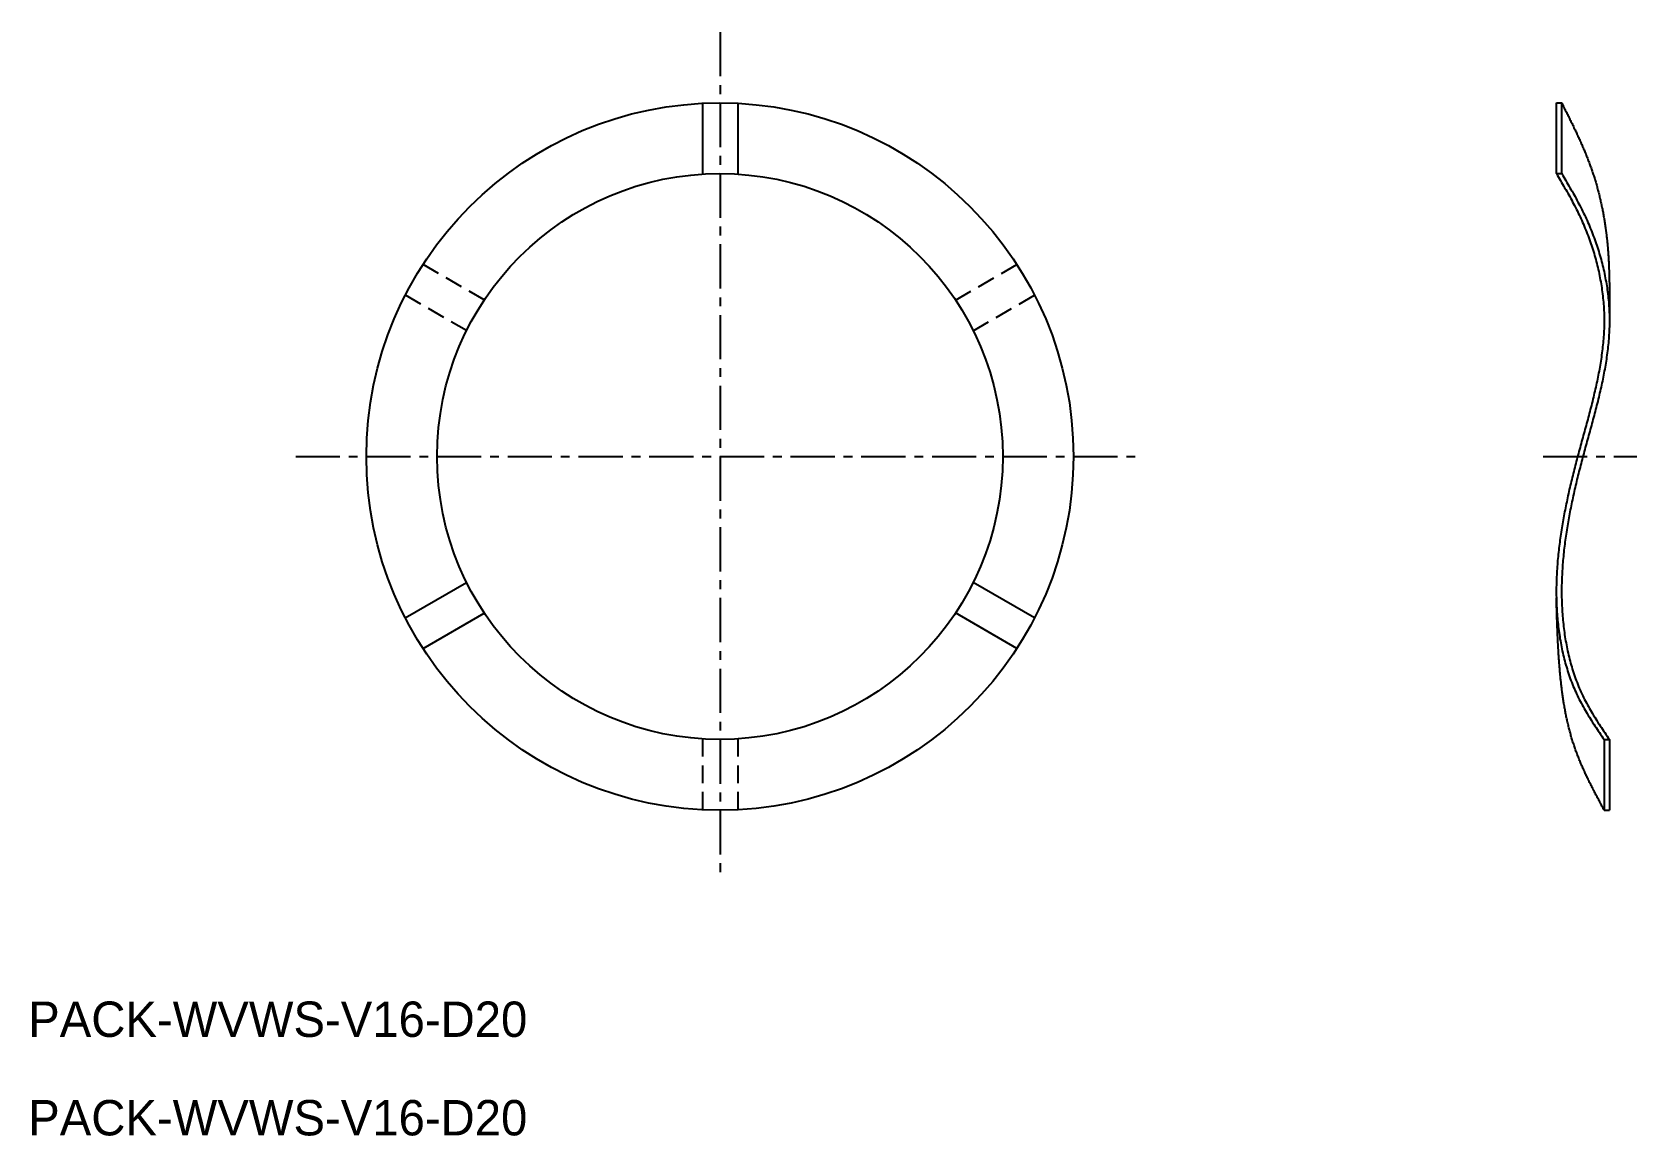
# Model space of a CAD drawing. Extents: x 71.8 to 117.2, y 14.3 to 45.5.
import ezdxf

# ---------------------------------------------------------------- set-up
doc = ezdxf.new("R2010")
doc.units = 0
doc.linetypes.add('CENTER', pattern=[2, 1.25, -0.25, 0.25, -0.25])
doc.linetypes.add('DASHED', pattern=[0.75, 0.5, -0.25])
doc.layers.get('0').update_dxf_attribs({"linetype": 'CONTINUOUS'})
doc.layers.add('CENTER', color=1, linetype='CENTER')

msp = doc.modelspace()

# ---------------------------------------------------------------- linework, layer by layer
at = {"color": 7, "linetype": 'CONTINUOUS'}
for p, q in [((90.767, 43.472), (90.767, 41.469)), ((91.767, 43.472), (91.767, 41.468)), ((114.924, 43.484), (115.074, 43.484)), ((114.924, 41.484), (114.924, 43.484)), ((115.074, 41.484), (115.074, 43.484)), ((114.924, 41.484), (115.074, 41.484)), ((82.365, 28.922), (84.1, 29.924)), ((100.164, 28.924), (98.43, 29.926)), ((82.866, 28.056), (84.6, 29.058)), ((99.664, 28.058), (97.93, 29.06)), ((116.274, 25.484), (116.274, 23.484)), ((116.274, 25.484), (116.424, 25.484)), ((116.424, 25.484), (116.424, 23.484)), ((116.274, 23.484), (116.424, 23.484))]:
    msp.add_line(p, q, dxfattribs=at)
at = {"color": 3, "linetype": 'DASHED'}
for p, q in [((84.6, 37.91), (82.866, 38.912)), ((97.93, 37.908), (99.664, 38.91)), ((84.1, 37.044), (82.365, 38.046)), ((98.43, 37.042), (100.164, 38.044)), ((90.767, 25.5), (90.767, 23.497)), ((91.767, 25.5), (91.767, 23.497))]:
    msp.add_line(p, q, dxfattribs=at)
at = {"color": 7}
for points in [[(115.074, 43.484, 0), (115.088, 43.455, 0), (115.103, 43.426, 0), (115.118, 43.397, 0), (115.133, 43.367, 0), (115.147, 43.338, 0), (115.162, 43.309, 0), (115.177, 43.28, 0), (115.191, 43.251, 0), (115.206, 43.221, 0), (115.221, 43.192, 0), (115.235, 43.163, 0), (115.25, 43.133, 0), (115.264, 43.104, 0), (115.279, 43.075, 0), (115.293, 43.046, 0), (115.308, 43.016, 0), (115.322, 42.987, 0), (115.337, 42.958, 0), (115.351, 42.928, 0), (115.366, 42.899, 0), (115.38, 42.87, 0), (115.394, 42.84, 0), (115.408, 42.811, 0), (115.422, 42.782, 0), (115.437, 42.752, 0), (115.451, 42.723, 0), (115.465, 42.693, 0), (115.479, 42.664, 0), (115.493, 42.634, 0), (115.506, 42.605, 0), (115.52, 42.575, 0), (115.534, 42.545, 0), (115.548, 42.516, 0), (115.561, 42.486, 0), (115.575, 42.456, 0), (115.588, 42.427, 0), (115.602, 42.397, 0), (115.615, 42.367, 0), (115.628, 42.337, 0), (115.641, 42.307, 0), (115.654, 42.278, 0), (115.667, 42.248, 0), (115.68, 42.218, 0), (115.693, 42.188, 0), (115.706, 42.158, 0), (115.718, 42.128, 0), (115.731, 42.098, 0), (115.743, 42.068, 0), (115.756, 42.038, 0), (115.768, 42.007, 0), (115.78, 41.977, 0), (115.792, 41.947, 0), (115.804, 41.916, 0), (115.816, 41.886, 0), (115.827, 41.856, 0), (115.839, 41.825, 0), (115.851, 41.795, 0), (115.862, 41.764, 0), (115.873, 41.734, 0), (115.884, 41.703, 0), (115.895, 41.672, 0), (115.906, 41.642, 0), (115.917, 41.611, 0), (115.928, 41.58, 0), (115.938, 41.549, 0), (115.949, 41.518, 0), (115.959, 41.487, 0), (115.969, 41.456, 0), (115.979, 41.425, 0), (115.989, 41.394, 0), (115.999, 41.363, 0), (116.008, 41.332, 0), (116.018, 41.3, 0), (116.027, 41.269, 0), (116.037, 41.238, 0), (116.046, 41.206, 0), (116.055, 41.175, 0), (116.064, 41.144, 0), (116.073, 41.112, 0), (116.081, 41.081, 0), (116.09, 41.049, 0), (116.098, 41.018, 0), (116.107, 40.986, 0), (116.115, 40.954, 0), (116.123, 40.923, 0), (116.131, 40.891, 0), (116.139, 40.859, 0), (116.147, 40.827, 0), (116.154, 40.796, 0), (116.162, 40.764, 0), (116.169, 40.732, 0), (116.176, 40.7, 0), (116.184, 40.668, 0), (116.191, 40.636, 0), (116.198, 40.604, 0), (116.204, 40.572, 0), (116.211, 40.54, 0), (116.218, 40.508, 0), (116.224, 40.476, 0), (116.231, 40.444, 0), (116.237, 40.412, 0), (116.243, 40.38, 0), (116.249, 40.347, 0), (116.255, 40.315, 0), (116.261, 40.283, 0), (116.266, 40.251, 0), (116.272, 40.218, 0), (116.277, 40.186, 0), (116.283, 40.154, 0), (116.288, 40.122, 0), (116.293, 40.089, 0), (116.298, 40.057, 0), (116.303, 40.025, 0), (116.308, 39.992, 0), (116.312, 39.96, 0), (116.317, 39.928, 0), (116.321, 39.895, 0), (116.326, 39.863, 0), (116.33, 39.83, 0), (116.334, 39.798, 0), (116.338, 39.765, 0), (116.342, 39.733, 0), (116.346, 39.7, 0), (116.349, 39.668, 0), (116.353, 39.635, 0), (116.356, 39.603, 0), (116.36, 39.571, 0), (116.363, 39.538, 0), (116.366, 39.505, 0), (116.369, 39.473, 0), (116.372, 39.441, 0), (116.375, 39.408, 0), (116.378, 39.375, 0), (116.38, 39.343, 0), (116.383, 39.31, 0), (116.385, 39.278, 0), (116.388, 39.245, 0), (116.39, 39.213, 0), (116.392, 39.18, 0), (116.394, 39.148, 0), (116.396, 39.115, 0), (116.398, 39.083, 0), (116.4, 39.05, 0), (116.402, 39.017, 0), (116.403, 38.985, 0), (116.405, 38.952, 0), (116.406, 38.92, 0), (116.408, 38.887, 0), (116.409, 38.855, 0), (116.41, 38.822, 0), (116.412, 38.789, 0), (116.413, 38.757, 0), (116.414, 38.724, 0), (116.415, 38.692, 0), (116.416, 38.659, 0), (116.417, 38.626, 0), (116.418, 38.594, 0), (116.418, 38.561, 0), (116.419, 38.529, 0), (116.42, 38.496, 0), (116.421, 38.463, 0), (116.421, 38.431, 0), (116.422, 38.398, 0), (116.422, 38.365, 0), (116.423, 38.333, 0), (116.423, 38.3, 0), (116.423, 38.268, 0), (116.424, 38.235, 0), (116.424, 38.202, 0), (116.424, 38.17, 0), (116.424, 38.137, 0), (116.425, 38.104, 0), (116.425, 38.072, 0), (116.425, 38.039, 0), (116.425, 38.007, 0), (116.425, 37.974, 0), (116.425, 37.941, 0), (116.425, 37.909, 0), (116.425, 37.876, 0), (116.425, 37.843, 0), (116.425, 37.811, 0), (116.425, 37.778, 0), (116.425, 37.745, 0), (116.425, 37.713, 0), (116.424, 37.68, 0), (116.424, 37.647, 0), (116.424, 37.615, 0), (116.424, 37.582, 0), (116.424, 37.549, 0), (116.424, 37.517, 0), (116.424, 37.484, 0)], [(114.924, 41.484, 0), (114.953, 41.434, 0), (114.983, 41.385, 0), (115.012, 41.335, 0), (115.042, 41.285, 0), (115.071, 41.235, 0), (115.1, 41.185, 0), (115.129, 41.135, 0), (115.158, 41.085, 0), (115.187, 41.035, 0), (115.216, 40.984, 0), (115.245, 40.934, 0), (115.273, 40.883, 0), (115.301, 40.833, 0), (115.329, 40.782, 0), (115.357, 40.731, 0), (115.384, 40.68, 0), (115.411, 40.628, 0), (115.438, 40.577, 0), (115.465, 40.525, 0), (115.491, 40.473, 0), (115.517, 40.421, 0), (115.543, 40.369, 0), (115.568, 40.316, 0), (115.593, 40.263, 0), (115.617, 40.21, 0), (115.641, 40.157, 0), (115.665, 40.103, 0), (115.688, 40.05, 0), (115.711, 39.996, 0), (115.733, 39.942, 0), (115.756, 39.887, 0), (115.777, 39.833, 0), (115.799, 39.778, 0), (115.819, 39.723, 0), (115.84, 39.668, 0), (115.86, 39.613, 0), (115.88, 39.558, 0), (115.899, 39.502, 0), (115.918, 39.447, 0), (115.936, 39.391, 0), (115.954, 39.335, 0), (115.971, 39.279, 0), (115.988, 39.223, 0), (116.005, 39.166, 0), (116.021, 39.11, 0), (116.037, 39.053, 0), (116.052, 38.997, 0), (116.067, 38.94, 0), (116.081, 38.883, 0), (116.095, 38.826, 0), (116.108, 38.769, 0), (116.121, 38.712, 0), (116.133, 38.655, 0), (116.145, 38.597, 0), (116.156, 38.54, 0), (116.167, 38.483, 0), (116.178, 38.425, 0), (116.188, 38.368, 0), (116.197, 38.31, 0), (116.206, 38.253, 0), (116.214, 38.195, 0), (116.222, 38.137, 0), (116.229, 38.08, 0), (116.236, 38.022, 0), (116.242, 37.964, 0), (116.248, 37.906, 0), (116.253, 37.849, 0), (116.258, 37.791, 0), (116.262, 37.733, 0), (116.266, 37.675, 0), (116.269, 37.617, 0), (116.271, 37.56, 0), (116.273, 37.502, 0), (116.274, 37.444, 0), (116.275, 37.387, 0), (116.275, 37.329, 0), (116.275, 37.272, 0), (116.274, 37.214, 0), (116.273, 37.157, 0), (116.271, 37.099, 0), (116.269, 37.042, 0), (116.266, 36.984, 0), (116.262, 36.927, 0), (116.259, 36.869, 0), (116.254, 36.812, 0), (116.25, 36.755, 0), (116.244, 36.697, 0), (116.239, 36.64, 0), (116.233, 36.583, 0), (116.226, 36.526, 0), (116.219, 36.468, 0), (116.212, 36.411, 0), (116.204, 36.354, 0), (116.196, 36.297, 0), (116.188, 36.24, 0), (116.179, 36.183, 0), (116.17, 36.126, 0), (116.161, 36.069, 0), (116.151, 36.011, 0), (116.141, 35.955, 0), (116.13, 35.898, 0), (116.119, 35.84, 0), (116.108, 35.783, 0), (116.097, 35.727, 0), (116.085, 35.67, 0), (116.074, 35.613, 0), (116.061, 35.556, 0), (116.049, 35.499, 0), (116.036, 35.442, 0), (116.024, 35.385, 0), (116.01, 35.328, 0), (115.997, 35.271, 0), (115.984, 35.215, 0), (115.97, 35.158, 0), (115.956, 35.101, 0), (115.942, 35.044, 0), (115.928, 34.987, 0), (115.913, 34.931, 0), (115.899, 34.874, 0), (115.884, 34.817, 0), (115.87, 34.76, 0), (115.855, 34.704, 0), (115.84, 34.647, 0), (115.825, 34.59, 0), (115.809, 34.533, 0), (115.794, 34.477, 0), (115.779, 34.42, 0), (115.763, 34.363, 0), (115.748, 34.306, 0), (115.732, 34.25, 0), (115.717, 34.193, 0), (115.701, 34.136, 0), (115.686, 34.08, 0), (115.67, 34.023, 0), (115.655, 33.966, 0), (115.639, 33.91, 0), (115.623, 33.853, 0), (115.608, 33.796, 0), (115.592, 33.739, 0), (115.577, 33.683, 0), (115.562, 33.626, 0), (115.546, 33.569, 0), (115.531, 33.513, 0), (115.516, 33.456, 0), (115.501, 33.399, 0), (115.486, 33.343, 0), (115.471, 33.286, 0), (115.457, 33.229, 0), (115.442, 33.172, 0), (115.428, 33.115, 0), (115.413, 33.059, 0), (115.399, 33.002, 0), (115.385, 32.945, 0), (115.371, 32.888, 0), (115.357, 32.832, 0), (115.343, 32.775, 0), (115.33, 32.718, 0), (115.316, 32.661, 0), (115.303, 32.604, 0), (115.29, 32.547, 0), (115.277, 32.491, 0), (115.264, 32.434, 0), (115.251, 32.377, 0), (115.239, 32.32, 0), (115.227, 32.263, 0), (115.215, 32.206, 0), (115.203, 32.149, 0), (115.191, 32.092, 0), (115.179, 32.035, 0), (115.168, 31.978, 0), (115.157, 31.921, 0), (115.146, 31.864, 0), (115.135, 31.807, 0), (115.125, 31.75, 0), (115.115, 31.693, 0), (115.104, 31.636, 0), (115.095, 31.578, 0), (115.085, 31.521, 0), (115.076, 31.464, 0), (115.066, 31.407, 0), (115.057, 31.349, 0), (115.049, 31.292, 0), (115.04, 31.235, 0), (115.032, 31.177, 0), (115.024, 31.12, 0), (115.017, 31.063, 0), (115.009, 31.005, 0), (115.002, 30.948, 0), (114.995, 30.89, 0), (114.989, 30.833, 0), (114.982, 30.775, 0), (114.976, 30.718, 0), (114.971, 30.66, 0), (114.965, 30.602, 0), (114.96, 30.544, 0), (114.955, 30.487, 0), (114.951, 30.429, 0), (114.947, 30.371, 0), (114.943, 30.313, 0), (114.939, 30.256, 0), (114.936, 30.198, 0), (114.933, 30.14, 0), (114.93, 30.082, 0), (114.928, 30.024, 0), (114.926, 29.966, 0), (114.925, 29.907, 0), (114.923, 29.849, 0), (114.922, 29.791, 0), (114.922, 29.733, 0), (114.922, 29.675, 0), (114.922, 29.616, 0), (114.922, 29.558, 0), (114.923, 29.5, 0), (114.925, 29.441, 0), (114.926, 29.383, 0), (114.928, 29.324, 0), (114.931, 29.265, 0), (114.934, 29.207, 0), (114.937, 29.148, 0), (114.94, 29.09, 0), (114.944, 29.031, 0), (114.949, 28.973, 0), (114.954, 28.914, 0), (114.959, 28.856, 0), (114.965, 28.797, 0), (114.971, 28.739, 0), (114.977, 28.68, 0), (114.984, 28.622, 0), (114.992, 28.564, 0), (115, 28.505, 0), (115.008, 28.447, 0), (115.017, 28.389, 0), (115.026, 28.331, 0), (115.036, 28.273, 0), (115.046, 28.215, 0), (115.057, 28.158, 0), (115.068, 28.1, 0), (115.08, 28.043, 0), (115.092, 27.986, 0), (115.105, 27.928, 0), (115.118, 27.872, 0), (115.132, 27.815, 0), (115.146, 27.758, 0), (115.16, 27.701, 0), (115.176, 27.645, 0), (115.191, 27.589, 0), (115.208, 27.533, 0), (115.225, 27.477, 0), (115.242, 27.422, 0), (115.26, 27.366, 0), (115.278, 27.311, 0), (115.297, 27.256, 0), (115.317, 27.202, 0), (115.337, 27.147, 0), (115.358, 27.093, 0), (115.379, 27.039, 0), (115.401, 26.985, 0), (115.423, 26.932, 0), (115.446, 26.879, 0), (115.47, 26.826, 0), (115.494, 26.774, 0), (115.519, 26.721, 0), (115.544, 26.669, 0), (115.57, 26.618, 0), (115.597, 26.567, 0), (115.624, 26.515, 0), (115.651, 26.465, 0), (115.679, 26.414, 0), (115.708, 26.364, 0), (115.737, 26.314, 0), (115.766, 26.264, 0), (115.796, 26.214, 0), (115.826, 26.165, 0), (115.857, 26.115, 0), (115.888, 26.066, 0), (115.919, 26.017, 0), (115.95, 25.968, 0), (115.982, 25.919, 0), (116.014, 25.871, 0), (116.046, 25.822, 0), (116.078, 25.774, 0), (116.11, 25.725, 0), (116.143, 25.677, 0), (116.175, 25.629, 0), (116.208, 25.581, 0), (116.241, 25.532, 0), (116.274, 25.484, 0)], [(115.074, 41.484, 0), (115.103, 41.434, 0), (115.133, 41.385, 0), (115.162, 41.335, 0), (115.192, 41.285, 0), (115.221, 41.235, 0), (115.25, 41.185, 0), (115.279, 41.135, 0), (115.308, 41.085, 0), (115.337, 41.035, 0), (115.366, 40.984, 0), (115.395, 40.934, 0), (115.423, 40.883, 0), (115.451, 40.833, 0), (115.479, 40.782, 0), (115.507, 40.731, 0), (115.534, 40.68, 0), (115.561, 40.628, 0), (115.588, 40.577, 0), (115.615, 40.525, 0), (115.641, 40.473, 0), (115.667, 40.421, 0), (115.693, 40.369, 0), (115.718, 40.316, 0), (115.743, 40.263, 0), (115.767, 40.21, 0), (115.791, 40.157, 0), (115.815, 40.103, 0), (115.838, 40.05, 0), (115.861, 39.996, 0), (115.883, 39.942, 0), (115.906, 39.887, 0), (115.927, 39.833, 0), (115.949, 39.778, 0), (115.969, 39.723, 0), (115.99, 39.668, 0), (116.01, 39.613, 0), (116.03, 39.558, 0), (116.049, 39.502, 0), (116.068, 39.447, 0), (116.086, 39.391, 0), (116.104, 39.335, 0), (116.121, 39.279, 0), (116.138, 39.223, 0), (116.155, 39.166, 0), (116.171, 39.11, 0), (116.187, 39.053, 0), (116.202, 38.997, 0), (116.217, 38.94, 0), (116.231, 38.883, 0), (116.245, 38.826, 0), (116.258, 38.769, 0), (116.271, 38.712, 0), (116.283, 38.655, 0), (116.295, 38.597, 0), (116.306, 38.54, 0), (116.317, 38.483, 0), (116.328, 38.425, 0), (116.338, 38.368, 0), (116.347, 38.31, 0), (116.356, 38.253, 0), (116.364, 38.195, 0), (116.372, 38.137, 0), (116.379, 38.08, 0), (116.386, 38.022, 0), (116.392, 37.964, 0), (116.398, 37.906, 0), (116.403, 37.849, 0), (116.408, 37.791, 0), (116.412, 37.733, 0), (116.416, 37.675, 0), (116.419, 37.617, 0), (116.421, 37.56, 0), (116.423, 37.502, 0), (116.424, 37.444, 0), (116.425, 37.387, 0), (116.425, 37.329, 0), (116.425, 37.272, 0), (116.424, 37.214, 0), (116.423, 37.157, 0), (116.421, 37.099, 0), (116.419, 37.042, 0), (116.416, 36.984, 0), (116.412, 36.927, 0), (116.409, 36.869, 0), (116.404, 36.812, 0), (116.4, 36.755, 0), (116.394, 36.697, 0), (116.389, 36.64, 0), (116.383, 36.583, 0), (116.376, 36.526, 0), (116.369, 36.468, 0), (116.362, 36.411, 0), (116.354, 36.354, 0), (116.346, 36.297, 0), (116.338, 36.24, 0), (116.329, 36.183, 0), (116.32, 36.126, 0), (116.311, 36.069, 0), (116.301, 36.011, 0), (116.291, 35.955, 0), (116.28, 35.898, 0), (116.269, 35.84, 0), (116.258, 35.783, 0), (116.247, 35.727, 0), (116.235, 35.67, 0), (116.224, 35.613, 0), (116.211, 35.556, 0), (116.199, 35.499, 0), (116.186, 35.442, 0), (116.174, 35.385, 0), (116.16, 35.328, 0), (116.147, 35.271, 0), (116.134, 35.215, 0), (116.12, 35.158, 0), (116.106, 35.101, 0), (116.092, 35.044, 0), (116.078, 34.987, 0), (116.063, 34.931, 0), (116.049, 34.874, 0), (116.034, 34.817, 0), (116.02, 34.76, 0), (116.005, 34.704, 0), (115.99, 34.647, 0), (115.975, 34.59, 0), (115.959, 34.533, 0), (115.944, 34.477, 0), (115.929, 34.42, 0), (115.913, 34.363, 0), (115.898, 34.306, 0), (115.882, 34.25, 0), (115.867, 34.193, 0), (115.851, 34.136, 0), (115.836, 34.08, 0), (115.82, 34.023, 0), (115.805, 33.966, 0), (115.789, 33.91, 0), (115.773, 33.853, 0), (115.758, 33.796, 0), (115.742, 33.739, 0), (115.727, 33.683, 0), (115.712, 33.626, 0), (115.696, 33.569, 0), (115.681, 33.513, 0), (115.666, 33.456, 0), (115.651, 33.399, 0), (115.636, 33.343, 0), (115.621, 33.286, 0), (115.607, 33.229, 0), (115.592, 33.172, 0), (115.578, 33.115, 0), (115.563, 33.059, 0), (115.549, 33.002, 0), (115.535, 32.945, 0), (115.521, 32.888, 0), (115.507, 32.832, 0), (115.493, 32.775, 0), (115.48, 32.718, 0), (115.466, 32.661, 0), (115.453, 32.604, 0), (115.44, 32.547, 0), (115.427, 32.491, 0), (115.414, 32.434, 0), (115.401, 32.377, 0), (115.389, 32.32, 0), (115.377, 32.263, 0), (115.365, 32.206, 0), (115.353, 32.149, 0), (115.341, 32.092, 0), (115.329, 32.035, 0), (115.318, 31.978, 0), (115.307, 31.921, 0), (115.296, 31.864, 0), (115.285, 31.807, 0), (115.275, 31.75, 0), (115.265, 31.693, 0), (115.254, 31.636, 0), (115.245, 31.578, 0), (115.235, 31.521, 0), (115.226, 31.464, 0), (115.216, 31.407, 0), (115.207, 31.349, 0), (115.199, 31.292, 0), (115.19, 31.235, 0), (115.182, 31.177, 0), (115.174, 31.12, 0), (115.167, 31.063, 0), (115.159, 31.005, 0), (115.152, 30.948, 0), (115.145, 30.89, 0), (115.139, 30.833, 0), (115.132, 30.775, 0), (115.126, 30.718, 0), (115.121, 30.66, 0), (115.115, 30.602, 0), (115.11, 30.544, 0), (115.105, 30.487, 0), (115.101, 30.429, 0), (115.097, 30.371, 0), (115.093, 30.313, 0), (115.089, 30.256, 0), (115.086, 30.198, 0), (115.083, 30.14, 0), (115.08, 30.082, 0), (115.078, 30.024, 0), (115.076, 29.966, 0), (115.075, 29.907, 0), (115.073, 29.849, 0), (115.072, 29.791, 0), (115.072, 29.733, 0), (115.072, 29.675, 0), (115.072, 29.616, 0), (115.072, 29.558, 0), (115.073, 29.5, 0), (115.075, 29.441, 0), (115.076, 29.383, 0), (115.078, 29.324, 0), (115.081, 29.265, 0), (115.084, 29.207, 0), (115.087, 29.148, 0), (115.09, 29.09, 0), (115.094, 29.031, 0), (115.099, 28.973, 0), (115.104, 28.914, 0), (115.109, 28.856, 0), (115.115, 28.797, 0), (115.121, 28.739, 0), (115.127, 28.68, 0), (115.134, 28.622, 0), (115.142, 28.564, 0), (115.15, 28.505, 0), (115.158, 28.447, 0), (115.167, 28.389, 0), (115.176, 28.331, 0), (115.186, 28.273, 0), (115.196, 28.215, 0), (115.207, 28.158, 0), (115.218, 28.1, 0), (115.23, 28.043, 0), (115.242, 27.986, 0), (115.255, 27.928, 0), (115.268, 27.872, 0), (115.282, 27.815, 0), (115.296, 27.758, 0), (115.31, 27.701, 0), (115.326, 27.645, 0), (115.341, 27.589, 0), (115.358, 27.533, 0), (115.375, 27.477, 0), (115.392, 27.422, 0), (115.41, 27.366, 0), (115.428, 27.311, 0), (115.447, 27.256, 0), (115.467, 27.202, 0), (115.487, 27.147, 0), (115.508, 27.093, 0), (115.529, 27.039, 0), (115.551, 26.985, 0), (115.573, 26.932, 0), (115.596, 26.879, 0), (115.62, 26.826, 0), (115.644, 26.774, 0), (115.669, 26.721, 0), (115.694, 26.669, 0), (115.72, 26.618, 0), (115.747, 26.567, 0), (115.774, 26.515, 0), (115.801, 26.465, 0), (115.829, 26.414, 0), (115.858, 26.364, 0), (115.887, 26.314, 0), (115.916, 26.264, 0), (115.946, 26.214, 0), (115.976, 26.165, 0), (116.007, 26.115, 0), (116.038, 26.066, 0), (116.069, 26.017, 0), (116.1, 25.968, 0), (116.132, 25.919, 0), (116.164, 25.871, 0), (116.196, 25.822, 0), (116.228, 25.774, 0), (116.26, 25.725, 0), (116.293, 25.677, 0), (116.325, 25.629, 0), (116.358, 25.581, 0), (116.391, 25.532, 0), (116.424, 25.484, 0)], [(116.274, 23.484, 0), (116.258, 23.513, 0), (116.243, 23.542, 0), (116.227, 23.571, 0), (116.212, 23.6, 0), (116.196, 23.629, 0), (116.181, 23.658, 0), (116.166, 23.687, 0), (116.15, 23.716, 0), (116.135, 23.745, 0), (116.12, 23.774, 0), (116.104, 23.803, 0), (116.089, 23.832, 0), (116.074, 23.861, 0), (116.058, 23.89, 0), (116.043, 23.919, 0), (116.028, 23.948, 0), (116.013, 23.977, 0), (115.998, 24.006, 0), (115.983, 24.035, 0), (115.968, 24.064, 0), (115.953, 24.093, 0), (115.938, 24.122, 0), (115.924, 24.152, 0), (115.909, 24.181, 0), (115.894, 24.21, 0), (115.88, 24.239, 0), (115.865, 24.268, 0), (115.851, 24.298, 0), (115.836, 24.327, 0), (115.822, 24.357, 0), (115.808, 24.386, 0), (115.794, 24.415, 0), (115.78, 24.445, 0), (115.766, 24.474, 0), (115.752, 24.504, 0), (115.738, 24.533, 0), (115.725, 24.563, 0), (115.711, 24.592, 0), (115.698, 24.622, 0), (115.684, 24.652, 0), (115.671, 24.681, 0), (115.658, 24.711, 0), (115.645, 24.741, 0), (115.632, 24.771, 0), (115.619, 24.801, 0), (115.607, 24.831, 0), (115.594, 24.861, 0), (115.582, 24.891, 0), (115.569, 24.921, 0), (115.557, 24.951, 0), (115.545, 24.981, 0), (115.533, 25.011, 0), (115.522, 25.042, 0), (115.51, 25.072, 0), (115.499, 25.102, 0), (115.487, 25.133, 0), (115.476, 25.163, 0), (115.465, 25.194, 0), (115.454, 25.224, 0), (115.444, 25.255, 0), (115.433, 25.286, 0), (115.423, 25.317, 0), (115.413, 25.347, 0), (115.403, 25.378, 0), (115.393, 25.409, 0), (115.383, 25.44, 0), (115.374, 25.471, 0), (115.364, 25.502, 0), (115.355, 25.533, 0), (115.346, 25.564, 0), (115.337, 25.596, 0), (115.328, 25.627, 0), (115.319, 25.658, 0), (115.311, 25.69, 0), (115.302, 25.721, 0), (115.294, 25.753, 0), (115.286, 25.784, 0), (115.278, 25.816, 0), (115.27, 25.847, 0), (115.262, 25.879, 0), (115.255, 25.911, 0), (115.247, 25.942, 0), (115.24, 25.974, 0), (115.233, 26.006, 0), (115.226, 26.038, 0), (115.219, 26.07, 0), (115.212, 26.102, 0), (115.205, 26.134, 0), (115.199, 26.166, 0), (115.192, 26.198, 0), (115.186, 26.23, 0), (115.18, 26.262, 0), (115.174, 26.294, 0), (115.168, 26.326, 0), (115.162, 26.358, 0), (115.156, 26.39, 0), (115.15, 26.422, 0), (115.145, 26.455, 0), (115.139, 26.487, 0), (115.134, 26.519, 0), (115.129, 26.552, 0), (115.124, 26.584, 0), (115.119, 26.616, 0), (115.114, 26.649, 0), (115.109, 26.681, 0), (115.104, 26.714, 0), (115.1, 26.746, 0), (115.095, 26.779, 0), (115.091, 26.811, 0), (115.086, 26.844, 0), (115.082, 26.876, 0), (115.078, 26.909, 0), (115.074, 26.941, 0), (115.07, 26.974, 0), (115.066, 27.006, 0), (115.062, 27.039, 0), (115.058, 27.072, 0), (115.055, 27.104, 0), (115.051, 27.137, 0), (115.048, 27.17, 0), (115.044, 27.202, 0), (115.041, 27.235, 0), (115.038, 27.268, 0), (115.035, 27.3, 0), (115.031, 27.333, 0), (115.028, 27.366, 0), (115.025, 27.398, 0), (115.022, 27.431, 0), (115.02, 27.464, 0), (115.017, 27.497, 0), (115.014, 27.529, 0), (115.011, 27.562, 0), (115.009, 27.595, 0), (115.006, 27.627, 0), (115.004, 27.66, 0), (115.001, 27.693, 0), (114.999, 27.725, 0), (114.997, 27.758, 0), (114.994, 27.791, 0), (114.992, 27.823, 0), (114.99, 27.856, 0), (114.988, 27.889, 0), (114.986, 27.921, 0), (114.984, 27.954, 0), (114.982, 27.987, 0), (114.98, 28.019, 0), (114.978, 28.052, 0), (114.976, 28.084, 0), (114.974, 28.117, 0), (114.973, 28.15, 0), (114.971, 28.182, 0), (114.969, 28.215, 0), (114.968, 28.248, 0), (114.966, 28.28, 0), (114.964, 28.313, 0), (114.963, 28.345, 0), (114.961, 28.378, 0), (114.96, 28.41, 0), (114.958, 28.443, 0), (114.957, 28.476, 0), (114.956, 28.508, 0), (114.954, 28.541, 0), (114.953, 28.573, 0), (114.952, 28.606, 0), (114.95, 28.639, 0), (114.949, 28.671, 0), (114.948, 28.704, 0), (114.947, 28.736, 0), (114.946, 28.769, 0), (114.944, 28.801, 0), (114.943, 28.834, 0), (114.942, 28.866, 0), (114.941, 28.899, 0), (114.94, 28.931, 0), (114.939, 28.964, 0), (114.938, 28.996, 0), (114.937, 29.029, 0), (114.936, 29.061, 0), (114.935, 29.094, 0), (114.934, 29.127, 0), (114.933, 29.159, 0), (114.932, 29.192, 0), (114.931, 29.224, 0), (114.93, 29.256, 0), (114.929, 29.289, 0), (114.928, 29.322, 0), (114.927, 29.354, 0), (114.926, 29.387, 0), (114.925, 29.419, 0), (114.925, 29.452, 0), (114.924, 29.484, 0)]]:
    msp.add_polyline3d(points, dxfattribs=at)
at = {"color": 7, "linetype": 'CONTINUOUS'}
for radius in [10, 8]:
    msp.add_circle((91.264, 33.484), radius, dxfattribs=at)
at = {"layer": 'CENTER', "color": 1, "linetype": 'CENTER'}
for p, q in [((91.267, 45.484), (91.267, 21.484)), ((79.264, 33.484), (103.264, 33.484)), ((114.548, 33.484), (117.201, 33.484))]:
    msp.add_line(p, q, dxfattribs=at)

# ---------------------------------------------------------------- texts
at = {"color": 7, "linetype": 'CONTINUOUS'}
for p in [(71.699, 17.074), (71.699, 14.289)]:
    msp.add_text('PACK-WVWS-V16-D20', height=1, dxfattribs=at).set_placement(p)

doc.saveas('drawing.dxf')
